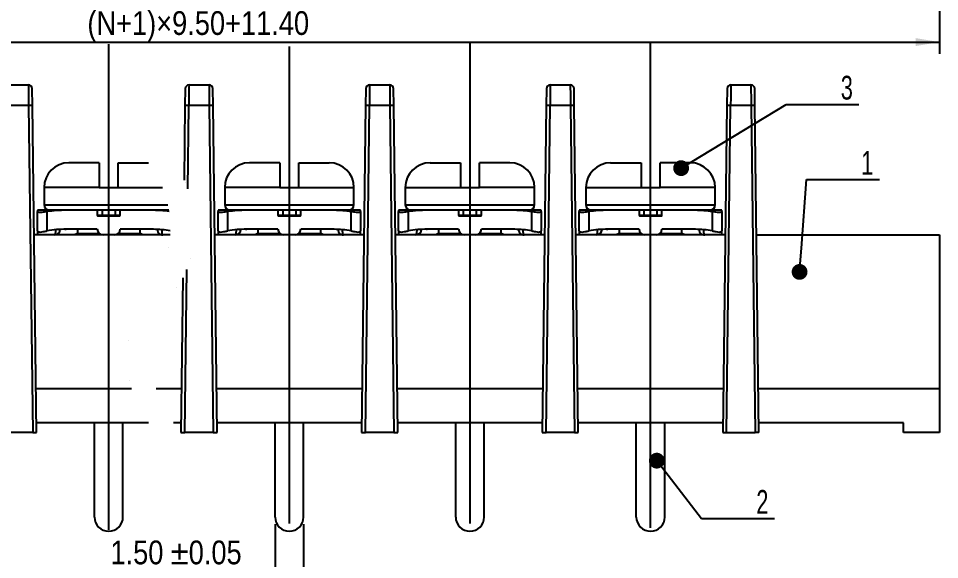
# Model space of a CAD drawing. Header units: millimetres. Extents: x 6 to 292, y 5 to 204.
# Drawn here: x 126.2 to 223.1, y 78.2 to 135.2 of the extents above; entities that cross this region are included whole.
import ezdxf
from ezdxf import colors
from ezdxf.entities.mleader import LeaderData, LeaderLine
from ezdxf.enums import TextEntityAlignment as Align
from ezdxf.lldxf.tags import DXFTag
from ezdxf.math import Vec2, Vec3

# ---------------------------------------------------------------- set-up
doc = ezdxf.new("R2010")
doc.units = ezdxf.units.MM
for name, color, linetype in [('200001094', 7, 'Continuous'), ('200003426', 7, 'Continuous'), ('200003427', 7, 'Continuous'), ('200196423', 7, 'Continuous'), ('尺寸层', 7, 'Continuous')]:
    doc.layers.add(name, color=color, linetype=linetype)
doc.styles.add('SEACAD_Arial_Narrow', font='ARIALN.TTF')
tags = doc.linetypes.add('CENTER2', pattern=[28.575, 19.05, -3.175, 3.175, -3.175]).pattern_tags.tags
tags[10:11] = [DXFTag(74, 4), DXFTag(75, 0), DXFTag(340, '0'), DXFTag(46, 0.0), DXFTag(50, 0.0), DXFTag(44, 0.0), DXFTag(45, 0.0)]
tags[8:9] = [DXFTag(74, 4), DXFTag(75, 0), DXFTag(340, '0'), DXFTag(46, 0.0), DXFTag(50, 0.0), DXFTag(44, 0.0), DXFTag(45, 0.0)]
tags[6:7] = [DXFTag(74, 4), DXFTag(75, 0), DXFTag(340, '0'), DXFTag(46, 0.0), DXFTag(50, 0.0), DXFTag(44, 0.0), DXFTag(45, 0.0)]
tags[4:5] = [DXFTag(74, 4), DXFTag(75, 0), DXFTag(340, '0'), DXFTag(46, 0.0), DXFTag(50, 0.0), DXFTag(44, 0.0), DXFTag(45, 0.0)]
tags = doc.linetypes.add('DIVIDE2', pattern=[15.875, 6.35, -3.175, 0, -3.175, 0, -3.175]).pattern_tags.tags
tags[14:15] = [DXFTag(74, 4), DXFTag(75, 0), DXFTag(340, '0'), DXFTag(46, 0.0), DXFTag(50, 0.0), DXFTag(44, 0.0), DXFTag(45, 0.0)]
tags[12:13] = [DXFTag(74, 4), DXFTag(75, 0), DXFTag(340, '0'), DXFTag(46, 0.0), DXFTag(50, 0.0), DXFTag(44, 0.0), DXFTag(45, 0.0)]
tags[10:11] = [DXFTag(74, 4), DXFTag(75, 0), DXFTag(340, '0'), DXFTag(46, 0.0), DXFTag(50, 0.0), DXFTag(44, 0.0), DXFTag(45, 0.0)]
tags[8:9] = [DXFTag(74, 4), DXFTag(75, 0), DXFTag(340, '0'), DXFTag(46, 0.0), DXFTag(50, 0.0), DXFTag(44, 0.0), DXFTag(45, 0.0)]
tags[6:7] = [DXFTag(74, 4), DXFTag(75, 0), DXFTag(340, '0'), DXFTag(46, 0.0), DXFTag(50, 0.0), DXFTag(44, 0.0), DXFTag(45, 0.0)]
tags[4:5] = [DXFTag(74, 4), DXFTag(75, 0), DXFTag(340, '0'), DXFTag(46, 0.0), DXFTag(50, 0.0), DXFTag(44, 0.0), DXFTag(45, 0.0)]
doc.dimstyles.new('DEGSON', dxfattribs={"dimtxt": 2.5, "dimasz": 2.5, "dimexe": 1.25, "dimexo": 0.75, "dimgap": 0.75, "dimtad": 1, "dimlfac": 0.5, "dimzin": 0, "dimdsep": 46, "dimtxsty": 'SEACAD_Arial_Narrow', "dimblk1": '_SE_FILLED', "dimblk2": '_SE_FILLED', "dimsah": 1, "dimcen": 1.25, "dimadec": 1, "dimazin": 0, "dimtfac": 0.7, "dimtmove": 0, "dimatfit": 3, "dimfxl": 1, "dimtolj": 1, "dimtzin": 0, "dimarcsym": 0})

# ---------------------------------------------------------------- blocks, each defined once
blk = doc.blocks.new('SEANNOT_GROUP11')
at = {"layer": '尺寸层', "color": 7, "linetype": 'CENTER2'}
blk.add_line((135.691, 81.327), (135.691, 132.459), dxfattribs=at)
blk = doc.blocks.new('SEANNOT_GROUP12')
at = {"layer": '尺寸层', "color": 7, "linetype": 'CENTER2'}
blk.add_line((154.691, 81.998), (154.691, 132.235), dxfattribs=at)
blk = doc.blocks.new('SEANNOT_GROUP13')
at = {"layer": '尺寸层', "color": 7, "linetype": 'CENTER2'}
blk.add_line((173.691, 132.682), (173.691, 81.998), dxfattribs=at)
blk = doc.blocks.new('SEANNOT_GROUP14')
at = {"layer": '尺寸层', "color": 7, "linetype": 'CENTER2'}
blk.add_line((192.691, 81.551), (192.691, 132.57), dxfattribs=at)
blk = doc.blocks.new('_DOT')
at = {"color": 0}
blk.add_line((0, 0), (-1, 0), dxfattribs=at)
at = {"color": 0, "const_width": 0.333}
blk.add_lwpolyline([(-0.1665, 0, 1), (0.1665, 0, 1)], format="xyb", close=True, dxfattribs=at)
blk = doc.blocks.new('SE1')
at = {"layer": '200001094', "color": 7, "linetype": 'Continuous'}
for p, q in [((96.191, 82.676), (96.191, 92.576)), ((99.191, 82.676), (99.191, 92.576)), ((115.191, 82.676), (115.191, 92.576)), ((118.191, 82.676), (118.191, 92.576)), ((134.191, 82.676), (134.191, 92.576)), ((137.191, 82.676), (137.191, 92.576))]:
    blk.add_line(p, q, dxfattribs=at)
for centre in [(97.691, 82.676), (116.691, 82.676), (135.691, 82.676)]:
    blk.add_arc(centre, 1.5, 180, 0, dxfattribs=at)
at = {"layer": '200003426', "color": 7, "linetype": 'Continuous'}
for p, q in [((90.191, 114.976), (90.191, 114.835)), ((93.091, 114.976), (90.191, 114.976)), ((90.191, 112.808), (90.191, 114.835)), ((91.191, 114.835), (91.191, 112.808)), ((96.491, 114.976), (93.213, 114.976)), ((96.491, 114.976), (96.491, 114.476)), ((96.491, 114.476), (96.991, 114.476)), ((96.591, 114.376), (98.791, 114.376)), ((96.991, 114.976), (96.991, 114.476)), ((96.991, 114.476), (98.391, 114.476)), ((96.991, 114.476), (96.991, 114.376)), ((98.391, 114.476), (98.391, 114.976)), ((98.391, 114.376), (98.391, 114.476)), ((98.391, 114.476), (98.891, 114.476)), ((102.413, 114.976), (98.891, 114.976)), ((98.891, 114.476), (98.891, 114.976)), ((105.191, 114.976), (102.413, 114.976)), ((104.191, 112.808), (104.191, 114.835)), ((105.191, 114.835), (105.191, 114.976)), ((105.191, 114.835), (105.191, 112.808)), ((109.191, 114.976), (109.191, 114.835)), ((112.091, 114.976), (109.191, 114.976)), ((109.191, 112.808), (109.191, 114.835)), ((110.191, 114.835), (110.191, 112.808)), ((115.491, 114.976), (112.213, 114.976)), ((115.491, 114.976), (115.491, 114.476)), ((115.491, 114.476), (115.991, 114.476)), ((115.591, 114.376), (117.791, 114.376)), ((115.991, 114.976), (115.991, 114.476)), ((115.991, 114.476), (117.391, 114.476)), ((115.991, 114.476), (115.991, 114.376)), ((117.391, 114.476), (117.391, 114.976)), ((117.391, 114.376), (117.391, 114.476)), ((117.391, 114.476), (117.891, 114.476)), ((121.413, 114.976), (117.891, 114.976)), ((117.891, 114.476), (117.891, 114.976)), ((124.191, 114.976), (121.413, 114.976)), ((123.191, 112.808), (123.191, 114.835)), ((124.191, 114.835), (124.191, 114.976)), ((124.191, 114.835), (124.191, 112.808)), ((128.191, 114.976), (128.191, 114.835)), ((131.091, 114.976), (128.191, 114.976)), ((128.191, 112.808), (128.191, 114.835)), ((129.191, 114.835), (129.191, 112.808)), ((134.491, 114.976), (131.213, 114.976)), ((134.491, 114.976), (134.491, 114.476)), ((134.491, 114.476), (134.991, 114.476)), ((134.591, 114.376), (136.791, 114.376)), ((134.991, 114.976), (134.991, 114.476)), ((134.991, 114.476), (136.391, 114.476)), ((134.991, 114.476), (134.991, 114.376)), ((136.391, 114.476), (136.391, 114.976)), ((136.391, 114.376), (136.391, 114.476)), ((136.391, 114.476), (136.891, 114.476)), ((140.413, 114.976), (136.891, 114.976)), ((136.891, 114.476), (136.891, 114.976)), ((142.023, 114.976), (140.413, 114.976)), ((90.191, 112.808), (90.191, 112.376)), ((93.043, 112.976), (93.203, 112.976)), ((96.491, 112.976), (93.203, 112.976)), ((102.403, 112.976), (98.891, 112.976)), ((105.191, 112.376), (105.191, 112.807)), ((109.191, 112.808), (109.191, 112.376)), ((112.063, 112.976), (112.203, 112.976)), ((115.491, 112.976), (112.203, 112.976)), ((121.403, 112.976), (117.891, 112.976)), ((124.191, 112.376), (124.191, 112.807)), ((128.191, 112.806), (128.191, 112.376)), ((131.063, 112.976), (131.203, 112.976)), ((131.091, 112.976), (131.091, 112.976)), ((134.491, 112.976), (131.203, 112.976)), ((140.403, 112.976), (136.891, 112.976))]:
    blk.add_line(p, q, dxfattribs=at)
for centre, radius, start, end in [((93.091, 102.156), 12.82, 89.45435, 98.52297), ((96.591, 114.476), 0.1, 180, 270), ((98.791, 114.476), 0.1, 270, 0), ((102.291, 102.156), 12.82, 81.47703, 89.45435), ((112.091, 102.156), 12.82, 89.45435, 98.52297), ((115.591, 114.476), 0.1, 180, 270), ((117.791, 114.476), 0.1, 270, 0), ((121.291, 102.156), 12.82, 81.47703, 89.45435), ((131.091, 102.156), 12.82, 89.45435, 98.52297), ((134.591, 114.476), 0.1, 180, 270), ((136.791, 114.476), 0.1, 270, 0), ((140.291, 102.156), 12.82, 82.14783, 89.45435), ((93.091, 102.156), 10.82, 89.40609, 100.11362), ((91.991, 112.976), 0.6, 270.00077, 359.99961), ((97.091, 112.976), 0.6, 180.00003, 270), ((98.291, 112.976), 0.6, 270, 0), ((102.291, 102.156), 10.82, 79.88638, 89.40603), ((103.413, 112.977), 0.614, 179.46714, 229.02618), ((103.361, 112.938), 0.551, 230.42995, 271.45234), ((103.391, 112.976), 0.6, 231.08602, 270.00307), ((112.091, 102.156), 10.82, 89.40609, 100.11362), ((110.991, 112.976), 0.6, 270.00077, 359.99961), ((116.091, 112.976), 0.6, 180.00003, 270), ((117.291, 112.976), 0.6, 270, 0), ((121.291, 102.156), 10.82, 79.88638, 89.40603), ((122.413, 112.977), 0.614, 179.46714, 229.02618), ((122.361, 112.938), 0.551, 230.42995, 271.45234), ((122.391, 112.976), 0.6, 231.08602, 270.00307), ((131.091, 102.156), 10.82, 89.40609, 100.11362), ((129.991, 112.976), 0.6, 270.00077, 359.99961), ((135.091, 112.976), 0.6, 180.00003, 270), ((136.291, 112.976), 0.6, 270, 0), ((140.291, 102.156), 10.82, 79.99922, 89.40603), ((141.413, 112.977), 0.614, 179.46714, 229.02618), ((141.361, 112.938), 0.551, 230.42995, 271.45234), ((141.391, 112.976), 0.6, 231.08602, 270.00307)]:
    blk.add_arc(centre, radius, start, end, dxfattribs=at)
for points, knots in [([(91.191, 114.835), (91.059, 114.815), (90.93, 114.793), (90.688, 114.752), (90.577, 114.733), (90.391, 114.733), (90.317, 114.752), (90.217, 114.793), (90.191, 114.815), (90.191, 114.835)], [0, 0, 0, 0, 0.25, 0.25, 0.5, 0.5, 0.75, 0.75, 1, 1, 1, 1]), ([(105.191, 114.835), (105.191, 114.815), (105.165, 114.793), (105.065, 114.752), (104.991, 114.733), (104.805, 114.733), (104.693, 114.752), (104.453, 114.793), (104.322, 114.815), (104.191, 114.835)], [0, 0, 0, 0, 0.25, 0.25, 0.5, 0.5, 0.75, 0.75, 1, 1, 1, 1]), ([(110.191, 114.835), (110.059, 114.815), (109.93, 114.793), (109.688, 114.752), (109.577, 114.733), (109.391, 114.733), (109.317, 114.752), (109.217, 114.793), (109.191, 114.815), (109.191, 114.835)], [0, 0, 0, 0, 0.25, 0.25, 0.5, 0.5, 0.75, 0.75, 1, 1, 1, 1]), ([(124.191, 114.835), (124.191, 114.815), (124.165, 114.793), (124.065, 114.752), (123.991, 114.733), (123.805, 114.733), (123.693, 114.752), (123.453, 114.793), (123.322, 114.815), (123.191, 114.835)], [0, 0, 0, 0, 0.25, 0.25, 0.5, 0.5, 0.75, 0.75, 1, 1, 1, 1]), ([(129.191, 114.835), (129.059, 114.815), (128.93, 114.793), (128.688, 114.752), (128.577, 114.733), (128.391, 114.733), (128.317, 114.752), (128.217, 114.793), (128.191, 114.815), (128.191, 114.835)], [0, 0, 0, 0, 0.25, 0.25, 0.5, 0.5, 0.75, 0.75, 1, 1, 1, 1]), ([(90.191, 112.808), (90.191, 112.785), (90.216, 112.759), (90.316, 112.71), (90.39, 112.687), (90.577, 112.687), (90.689, 112.71), (90.929, 112.758), (91.059, 112.785), (91.191, 112.808)], [0, 0, 0, 0, 0.25, 0.25, 0.5, 0.5, 0.75, 0.75, 1, 1, 1, 1]), ([(92.09, 112.921), (92.09, 112.914), (92.09, 112.88), (92.088, 112.82), (92.082, 112.737), (92.075, 112.646), (92.059, 112.522), (92.029, 112.402), (92.003, 112.384), (91.991, 112.376)], [0.0578799, 0.0578799, 0.0578799, 0.0578799, 0.0808719, 0.1646666, 0.251623, 0.3615303, 0.487722, 0.7553509, 1, 1, 1, 1]), ([(103.371, 112.387), (103.37, 112.388), (103.361, 112.4), (103.345, 112.434), (103.326, 112.512), (103.31, 112.614), (103.298, 112.735), (103.293, 112.838), (103.291, 112.899), (103.291, 112.913)], [0.1241602, 0.1241602, 0.1241602, 0.1241602, 0.1481852, 0.2979061, 0.4479168, 0.5957827, 0.742384, 0.8880355, 0.9343086, 0.9343086, 0.9343086, 0.9343086]), ([(104.191, 112.808), (104.322, 112.785), (104.451, 112.759), (104.693, 112.71), (104.804, 112.687), (104.991, 112.687), (105.065, 112.71), (105.164, 112.758), (105.191, 112.785), (105.191, 112.808)], [0, 0, 0, 0, 0.25, 0.25, 0.5, 0.5, 0.75, 0.75, 1, 1, 1, 1]), ([(109.191, 112.808), (109.191, 112.785), (109.216, 112.759), (109.316, 112.71), (109.39, 112.687), (109.577, 112.687), (109.689, 112.71), (109.929, 112.758), (110.059, 112.785), (110.191, 112.808)], [0, 0, 0, 0, 0.25, 0.25, 0.5, 0.5, 0.75, 0.75, 1, 1, 1, 1]), ([(111.09, 112.921), (111.09, 112.914), (111.09, 112.88), (111.088, 112.82), (111.082, 112.737), (111.075, 112.646), (111.059, 112.522), (111.029, 112.402), (111.003, 112.384), (110.991, 112.376)], [0.0578799, 0.0578799, 0.0578799, 0.0578799, 0.0808719, 0.1646666, 0.251623, 0.3615303, 0.487722, 0.7553509, 1, 1, 1, 1]), ([(122.371, 112.387), (122.37, 112.388), (122.361, 112.4), (122.345, 112.434), (122.326, 112.512), (122.31, 112.614), (122.298, 112.735), (122.293, 112.838), (122.291, 112.899), (122.291, 112.913)], [0.1241602, 0.1241602, 0.1241602, 0.1241602, 0.1481852, 0.2979061, 0.4479168, 0.5957827, 0.742384, 0.8880355, 0.9343086, 0.9343086, 0.9343086, 0.9343086]), ([(123.191, 112.808), (123.322, 112.785), (123.451, 112.759), (123.693, 112.71), (123.804, 112.687), (123.991, 112.687), (124.065, 112.71), (124.164, 112.758), (124.191, 112.785), (124.191, 112.808)], [0, 0, 0, 0, 0.25, 0.25, 0.5, 0.5, 0.75, 0.75, 1, 1, 1, 1]), ([(128.191, 112.808), (128.191, 112.785), (128.216, 112.759), (128.316, 112.71), (128.39, 112.687), (128.577, 112.687), (128.689, 112.71), (128.929, 112.758), (129.059, 112.785), (129.191, 112.808)], [0, 0, 0, 0, 0.25, 0.25, 0.5, 0.5, 0.75, 0.75, 1, 1, 1, 1]), ([(130.09, 112.921), (130.09, 112.914), (130.09, 112.88), (130.088, 112.82), (130.082, 112.737), (130.075, 112.646), (130.059, 112.522), (130.029, 112.402), (130.003, 112.384), (129.991, 112.376)], [0.0578799, 0.0578799, 0.0578799, 0.0578799, 0.0808719, 0.1646666, 0.251623, 0.3615303, 0.487722, 0.7553509, 1, 1, 1, 1]), ([(141.371, 112.387), (141.37, 112.388), (141.361, 112.4), (141.345, 112.434), (141.326, 112.512), (141.31, 112.614), (141.298, 112.735), (141.293, 112.838), (141.291, 112.899), (141.291, 112.913)], [0.1241602, 0.1241602, 0.1241602, 0.1241602, 0.1481852, 0.2979061, 0.4479168, 0.5957827, 0.742384, 0.8880355, 0.9343086, 0.9343086, 0.9343086, 0.9343086])]:
    blk.add_open_spline(points, degree=3, knots=knots, dxfattribs=at)
at = {"layer": '200003427', "color": 7, "linetype": 'Continuous'}
for p, q in [((96.691, 119.976), (93.491, 119.976)), ((96.691, 119.976), (96.691, 117.376)), ((98.691, 119.976), (101.891, 119.976)), ((98.691, 117.376), (98.691, 119.976)), ((115.691, 119.976), (112.491, 119.976)), ((115.691, 119.976), (115.691, 117.376)), ((117.691, 119.976), (120.891, 119.976)), ((117.691, 117.376), (117.691, 119.976)), ((134.691, 119.976), (131.491, 119.976)), ((134.691, 119.976), (134.691, 117.376)), ((136.691, 119.976), (139.891, 119.976)), ((136.691, 117.376), (136.691, 119.976)), ((96.691, 117.376), (90.891, 117.376)), ((90.891, 117.376), (90.891, 115.569)), ((96.691, 117.376), (98.691, 117.376)), ((98.691, 117.376), (104.491, 117.376)), ((104.491, 115.569), (104.491, 117.376)), ((115.691, 117.376), (109.891, 117.376)), ((109.891, 117.376), (109.891, 115.569)), ((115.691, 117.376), (117.691, 117.376)), ((117.691, 117.376), (123.491, 117.376)), ((123.491, 115.569), (123.491, 117.376)), ((134.691, 117.376), (128.891, 117.376)), ((128.891, 117.376), (128.891, 115.569)), ((134.691, 117.376), (136.691, 117.376)), ((136.691, 117.376), (141.353, 117.376)), ((90.891, 115.569), (104.491, 115.569)), ((109.891, 115.569), (123.491, 115.569)), ((128.891, 115.569), (141.91, 115.569)), ((98.891, 114.976), (96.491, 114.976)), ((117.891, 114.976), (115.491, 114.976)), ((136.891, 114.976), (134.491, 114.976)), ((94.39, 112.529), (94.087, 112.376)), ((94.39, 112.976), (94.39, 112.529)), ((94.39, 112.529), (96.69, 112.529)), ((98.695, 112.529), (100.991, 112.529)), ((100.991, 112.529), (100.991, 112.976)), ((101.294, 112.376), (100.991, 112.529)), ((113.39, 112.529), (113.087, 112.376)), ((113.39, 112.976), (113.39, 112.529)), ((113.39, 112.529), (115.69, 112.529)), ((117.695, 112.529), (119.991, 112.529)), ((119.991, 112.529), (119.991, 112.976)), ((120.294, 112.376), (119.991, 112.529)), ((132.39, 112.529), (132.087, 112.376)), ((132.39, 112.976), (132.39, 112.529)), ((132.39, 112.529), (134.69, 112.529)), ((136.695, 112.529), (138.991, 112.529)), ((138.991, 112.529), (138.991, 112.976)), ((139.294, 112.376), (138.991, 112.529))]:
    blk.add_line(p, q, dxfattribs=at)
for centre, radius, start, end in [((93.491, 117.376), 2.6, 90, 180), ((101.891, 117.376), 2.6, 0, 90), ((112.491, 117.376), 2.6, 90, 180), ((120.891, 117.376), 2.6, 0, 90), ((131.491, 117.376), 2.6, 90, 180), ((91.491, 115.569), 0.6, 180, 261.20816), ((103.891, 115.569), 0.6, 278.79184, 0), ((110.491, 115.569), 0.6, 180, 261.20816), ((122.891, 115.569), 0.6, 278.79184, 0), ((129.491, 115.569), 0.6, 180, 261.20816), ((141.891, 115.569), 0.6, 278.79184, 282.63228)]:
    blk.add_arc(centre, radius, start, end, dxfattribs=at)
at = {"layer": '200196423', "color": 7, "linetype": 'Continuous'}
for p, q in [((87.136, 128.176), (89.246, 128.176)), ((106.136, 128.176), (108.246, 128.176)), ((125.136, 128.176), (127.246, 128.176)), ((86.736, 127.781), (86.714, 126.015)), ((89.667, 126.015), (89.645, 127.781)), ((105.736, 127.781), (105.714, 126.015)), ((108.667, 126.015), (108.645, 127.781)), ((124.736, 127.781), (124.714, 126.015)), ((127.667, 126.015), (127.646, 127.781)), ((86.714, 126.015), (86.291, 91.576)), ((86.691, 91.576), (87.114, 126.018)), ((89.267, 126.018), (87.114, 126.018)), ((89.267, 126.018), (89.691, 91.576)), ((90.091, 91.576), (89.667, 126.015)), ((105.714, 126.015), (105.291, 91.576)), ((105.691, 91.576), (106.114, 126.018)), ((108.267, 126.018), (106.114, 126.018)), ((108.267, 126.018), (108.691, 91.576)), ((109.091, 91.576), (108.667, 126.015)), ((124.714, 126.015), (124.291, 91.576)), ((124.691, 91.576), (125.114, 126.018)), ((127.267, 126.018), (125.114, 126.018)), ((127.267, 126.018), (127.691, 91.576)), ((128.091, 91.576), (127.667, 126.015)), ((86.546, 112.376), (67.291, 112.376)), ((67.291, 112.376), (67.291, 96.176)), ((105.546, 112.376), (89.835, 112.376)), ((124.546, 112.376), (108.835, 112.376)), ((142.149, 112.376), (127.835, 112.376)), ((67.291, 96.176), (67.291, 91.576)), ((86.347, 96.176), (67.291, 96.176)), ((105.347, 96.176), (90.034, 96.176)), ((124.347, 96.176), (109.034, 96.176)), ((138.08, 96.176), (128.034, 96.176)), ((71.091, 92.576), (86.303, 92.576)), ((71.091, 91.576), (71.091, 92.576)), ((105.303, 92.576), (90.078, 92.576)), ((124.303, 92.576), (109.078, 92.576)), ((139.891, 92.576), (128.078, 92.576)), ((67.291, 91.576), (71.091, 91.576)), ((86.291, 91.576), (86.691, 91.576)), ((89.691, 91.576), (86.691, 91.576)), ((90.091, 91.576), (89.691, 91.576)), ((105.291, 91.576), (105.691, 91.576)), ((105.691, 91.576), (108.691, 91.576)), ((108.691, 91.576), (109.091, 91.576)), ((124.691, 91.576), (124.291, 91.576)), ((127.691, 91.576), (124.691, 91.576)), ((127.691, 91.576), (128.091, 91.576))]:
    blk.add_line(p, q, dxfattribs=at)
for centre, radius, start, end in [((87.136, 127.776), 0.4, 89.99962, 179.29581), ((-1087.861, 115.288), 1177.177, 0.522268, 0.627305), ((89.246, 127.776), 0.4, 0.72215, 90.00052), ((106.136, 127.776), 0.4, 89.99965, 179.28233), ((108.246, 127.776), 0.4, 0.7182, 90.00053), ((-1061.856, 115.357), 1170.171, 0.521987, 0.627652), ((125.136, 127.776), 0.4, 89.99962, 179.2814), ((127.246, 127.776), 0.4, 0.70433, 90.00029)]:
    blk.add_arc(centre, radius, start, end, dxfattribs=at)
for centre, major_axis, ratio, start_param, end_param in [((87.114, 126.01), (0.4, -0.005), 0.019084, 1.570975, 3.141593), ((89.267, 126.01), (0.4, 0.005), 0.019083, 0.000293, 1.570718), ((106.114, 126.01), (-0.4, 0.005), 0.019085, 4.712567, 6.282961), ((108.267, 126.01), (0.4, 0.005), 0.019085, 0.00022, 1.570714), ((125.114, 126.01), (-0.4, 0.005), 0.019084, 4.712567, 6.282967), ((127.267, 126.01), (0.4, 0.005), 0.019083, 0.000003, 1.570672)]:
    blk.add_ellipse(centre, major_axis=major_axis, ratio=ratio, start_param=start_param, end_param=end_param, dxfattribs=at)
for points in [[(87.114, 126.018), (87.117, 126.302), (87.12, 126.585), (87.126, 127.108), (87.128, 127.347), (87.132, 127.745), (87.134, 127.905), (87.136, 128.12), (87.136, 128.176), (87.136, 128.176)], [(106.114, 126.018), (106.117, 126.302), (106.12, 126.585), (106.126, 127.108), (106.128, 127.347), (106.132, 127.745), (106.134, 127.905), (106.136, 128.12), (106.136, 128.176), (106.136, 128.176)], [(125.114, 126.018), (125.117, 126.302), (125.12, 126.585), (125.126, 127.108), (125.128, 127.347), (125.132, 127.745), (125.134, 127.905), (125.136, 128.12), (125.136, 128.176), (125.136, 128.176)], [(127.246, 128.176), (127.245, 128.176), (127.245, 128.12), (127.247, 127.905), (127.249, 127.745), (127.253, 127.347), (127.255, 127.108), (127.261, 126.585), (127.264, 126.302), (127.267, 126.018)]]:
    blk.add_open_spline(points, degree=3, knots=[0, 0, 0, 0, 0.25, 0.25, 0.5, 0.5, 0.75, 0.75, 1, 1, 1, 1], dxfattribs=at)
blk = doc.blocks.new('SE2')
at = {"layer": '200001094', "color": 7, "linetype": 'Continuous'}
for p, q in [((153.191, 82.676), (153.191, 92.576)), ((156.191, 82.676), (156.191, 92.576)), ((172.191, 82.676), (172.191, 92.576)), ((175.191, 82.676), (175.191, 92.576)), ((191.191, 82.676), (191.191, 92.576)), ((194.191, 82.676), (194.191, 92.576))]:
    blk.add_line(p, q, dxfattribs=at)
for centre in [(154.691, 82.676), (173.691, 82.676), (192.691, 82.676)]:
    blk.add_arc(centre, 1.5, 180, 0, dxfattribs=at)
at = {"layer": '200003426', "color": 7, "linetype": 'Continuous'}
for p, q in [((147.191, 114.976), (147.191, 114.835)), ((150.091, 114.976), (147.191, 114.976)), ((147.191, 112.808), (147.191, 114.835)), ((148.191, 114.835), (148.191, 112.808)), ((153.491, 114.976), (150.213, 114.976)), ((153.491, 114.976), (153.491, 114.476)), ((153.491, 114.476), (153.991, 114.476)), ((153.591, 114.376), (155.791, 114.376)), ((153.991, 114.976), (153.991, 114.476)), ((153.991, 114.476), (155.391, 114.476)), ((153.991, 114.476), (153.991, 114.376)), ((155.391, 114.476), (155.391, 114.976)), ((155.391, 114.376), (155.391, 114.476)), ((155.391, 114.476), (155.891, 114.476)), ((159.413, 114.976), (155.891, 114.976)), ((155.891, 114.476), (155.891, 114.976)), ((162.191, 114.976), (159.413, 114.976)), ((161.191, 112.808), (161.191, 114.835)), ((162.191, 114.835), (162.191, 114.976)), ((162.191, 114.835), (162.191, 112.808)), ((166.191, 114.976), (166.191, 114.835)), ((169.091, 114.976), (166.191, 114.976)), ((166.191, 112.808), (166.191, 114.835)), ((167.191, 114.835), (167.191, 112.808)), ((172.491, 114.976), (169.213, 114.976)), ((172.491, 114.976), (172.491, 114.476)), ((172.491, 114.476), (172.991, 114.476)), ((172.591, 114.376), (174.791, 114.376)), ((172.991, 114.976), (172.991, 114.476)), ((172.991, 114.476), (174.391, 114.476)), ((172.991, 114.476), (172.991, 114.376)), ((174.391, 114.476), (174.391, 114.976)), ((174.391, 114.376), (174.391, 114.476)), ((174.391, 114.476), (174.891, 114.476)), ((178.413, 114.976), (174.891, 114.976)), ((174.891, 114.476), (174.891, 114.976)), ((181.191, 114.976), (178.413, 114.976)), ((180.191, 112.808), (180.191, 114.835)), ((181.191, 114.835), (181.191, 114.976)), ((181.191, 114.835), (181.191, 112.808)), ((185.191, 114.976), (185.191, 114.835)), ((188.091, 114.976), (185.191, 114.976)), ((185.191, 112.808), (185.191, 114.835)), ((186.191, 114.835), (186.191, 112.808)), ((191.491, 114.976), (188.213, 114.976)), ((191.491, 114.976), (191.491, 114.476)), ((191.491, 114.476), (191.991, 114.476)), ((191.591, 114.376), (193.791, 114.376)), ((191.991, 114.976), (191.991, 114.476)), ((191.991, 114.476), (193.391, 114.476)), ((191.991, 114.476), (191.991, 114.376)), ((193.391, 114.476), (193.391, 114.976)), ((193.391, 114.376), (193.391, 114.476)), ((193.391, 114.476), (193.891, 114.476)), ((197.413, 114.976), (193.891, 114.976)), ((193.891, 114.476), (193.891, 114.976)), ((200.191, 114.976), (197.413, 114.976)), ((199.191, 112.808), (199.191, 114.835)), ((200.191, 114.835), (200.191, 114.976)), ((200.191, 114.835), (200.191, 112.808)), ((147.191, 112.808), (147.191, 112.376)), ((150.063, 112.976), (150.203, 112.976)), ((153.491, 112.976), (150.203, 112.976)), ((159.403, 112.976), (155.891, 112.976)), ((162.191, 112.376), (162.191, 112.807)), ((166.191, 112.808), (166.191, 112.376)), ((169.091, 112.976), (169.091, 112.976)), ((169.129, 112.976), (169.203, 112.976)), ((172.491, 112.976), (169.203, 112.976)), ((178.403, 112.976), (174.891, 112.976)), ((181.191, 112.376), (181.191, 112.807)), ((185.191, 112.808), (185.191, 112.376)), ((188.063, 112.976), (188.203, 112.976)), ((191.491, 112.976), (188.203, 112.976)), ((197.403, 112.976), (193.891, 112.976)), ((200.191, 112.376), (200.191, 112.807))]:
    blk.add_line(p, q, dxfattribs=at)
for centre, radius, start, end in [((150.091, 102.156), 12.82, 89.45435, 98.52297), ((153.591, 114.476), 0.1, 180, 270), ((155.791, 114.476), 0.1, 270, 0), ((159.291, 102.156), 12.82, 81.47703, 89.45435), ((169.091, 102.156), 12.82, 89.45435, 98.52297), ((172.591, 114.476), 0.1, 180, 270), ((174.791, 114.476), 0.1, 270, 0), ((178.291, 102.156), 12.82, 81.47703, 89.45435), ((188.091, 102.156), 12.82, 89.45435, 98.52297), ((191.591, 114.476), 0.1, 180, 270), ((193.791, 114.476), 0.1, 270, 0), ((197.291, 102.156), 12.82, 81.47703, 89.45435), ((150.091, 102.156), 10.82, 89.40609, 100.11362), ((148.991, 112.976), 0.6, 270.00077, 359.99961), ((154.091, 112.976), 0.6, 180.00003, 270), ((155.291, 112.976), 0.6, 270, 0), ((159.291, 102.156), 10.82, 79.88638, 89.40603), ((160.413, 112.977), 0.614, 179.46714, 229.02618), ((160.361, 112.938), 0.551, 230.42995, 271.45234), ((160.391, 112.976), 0.6, 231.08602, 270.00307), ((169.091, 102.156), 10.82, 89.40609, 100.11362), ((167.991, 112.976), 0.6, 270.00077, 359.99961), ((173.091, 112.976), 0.6, 180.00003, 270), ((174.291, 112.976), 0.6, 270, 0), ((178.291, 102.156), 10.82, 79.88638, 89.40603), ((179.413, 112.977), 0.614, 179.46714, 229.02618), ((179.361, 112.938), 0.551, 230.42995, 271.45234), ((179.391, 112.976), 0.6, 231.08602, 270.00307), ((188.091, 102.156), 10.82, 89.40609, 100.11362), ((186.991, 112.976), 0.6, 270.00077, 359.99961), ((192.091, 112.976), 0.6, 180.00003, 270), ((193.291, 112.976), 0.6, 270, 0), ((197.291, 102.156), 10.82, 79.88638, 89.40603), ((198.413, 112.977), 0.614, 179.46714, 229.02618), ((198.361, 112.938), 0.551, 230.42995, 271.45234), ((198.391, 112.976), 0.6, 231.08602, 270.00307)]:
    blk.add_arc(centre, radius, start, end, dxfattribs=at)
for points, knots in [([(148.191, 114.835), (148.059, 114.815), (147.93, 114.793), (147.688, 114.752), (147.577, 114.733), (147.391, 114.733), (147.317, 114.752), (147.217, 114.793), (147.191, 114.815), (147.191, 114.835)], [0, 0, 0, 0, 0.25, 0.25, 0.5, 0.5, 0.75, 0.75, 1, 1, 1, 1]), ([(162.191, 114.835), (162.191, 114.815), (162.165, 114.793), (162.065, 114.752), (161.991, 114.733), (161.805, 114.733), (161.693, 114.752), (161.453, 114.793), (161.322, 114.815), (161.191, 114.835)], [0, 0, 0, 0, 0.25, 0.25, 0.5, 0.5, 0.75, 0.75, 1, 1, 1, 1]), ([(167.191, 114.835), (167.059, 114.815), (166.93, 114.793), (166.688, 114.752), (166.577, 114.733), (166.391, 114.733), (166.317, 114.752), (166.217, 114.793), (166.191, 114.815), (166.191, 114.835)], [0, 0, 0, 0, 0.25, 0.25, 0.5, 0.5, 0.75, 0.75, 1, 1, 1, 1]), ([(181.191, 114.835), (181.191, 114.815), (181.165, 114.793), (181.065, 114.752), (180.991, 114.733), (180.805, 114.733), (180.693, 114.752), (180.453, 114.793), (180.322, 114.815), (180.191, 114.835)], [0, 0, 0, 0, 0.25, 0.25, 0.5, 0.5, 0.75, 0.75, 1, 1, 1, 1]), ([(186.191, 114.835), (186.059, 114.815), (185.93, 114.793), (185.688, 114.752), (185.577, 114.733), (185.391, 114.733), (185.317, 114.752), (185.217, 114.793), (185.191, 114.815), (185.191, 114.835)], [0, 0, 0, 0, 0.25, 0.25, 0.5, 0.5, 0.75, 0.75, 1, 1, 1, 1]), ([(200.191, 114.835), (200.191, 114.815), (200.165, 114.793), (200.065, 114.752), (199.991, 114.733), (199.805, 114.733), (199.693, 114.752), (199.453, 114.793), (199.322, 114.815), (199.191, 114.835)], [0, 0, 0, 0, 0.25, 0.25, 0.5, 0.5, 0.75, 0.75, 1, 1, 1, 1]), ([(147.191, 112.808), (147.191, 112.785), (147.216, 112.759), (147.316, 112.71), (147.39, 112.687), (147.577, 112.687), (147.689, 112.71), (147.929, 112.758), (148.059, 112.785), (148.191, 112.808)], [0, 0, 0, 0, 0.25, 0.25, 0.5, 0.5, 0.75, 0.75, 1, 1, 1, 1]), ([(149.09, 112.921), (149.09, 112.914), (149.09, 112.88), (149.088, 112.82), (149.082, 112.737), (149.075, 112.646), (149.059, 112.522), (149.029, 112.402), (149.003, 112.384), (148.991, 112.376)], [0.0578799, 0.0578799, 0.0578799, 0.0578799, 0.0808719, 0.1646666, 0.251623, 0.3615303, 0.487722, 0.7553509, 1, 1, 1, 1]), ([(160.371, 112.387), (160.37, 112.388), (160.361, 112.4), (160.345, 112.434), (160.326, 112.512), (160.31, 112.614), (160.298, 112.735), (160.293, 112.838), (160.291, 112.899), (160.291, 112.913)], [0.1241602, 0.1241602, 0.1241602, 0.1241602, 0.1481852, 0.2979061, 0.4479168, 0.5957827, 0.742384, 0.8880355, 0.9343086, 0.9343086, 0.9343086, 0.9343086]), ([(161.191, 112.808), (161.322, 112.785), (161.451, 112.759), (161.693, 112.71), (161.804, 112.687), (161.991, 112.687), (162.065, 112.71), (162.164, 112.758), (162.191, 112.785), (162.191, 112.808)], [0, 0, 0, 0, 0.25, 0.25, 0.5, 0.5, 0.75, 0.75, 1, 1, 1, 1]), ([(166.191, 112.808), (166.191, 112.785), (166.216, 112.759), (166.316, 112.71), (166.39, 112.687), (166.577, 112.687), (166.689, 112.71), (166.929, 112.758), (167.059, 112.785), (167.191, 112.808)], [0, 0, 0, 0, 0.25, 0.25, 0.5, 0.5, 0.75, 0.75, 1, 1, 1, 1]), ([(168.09, 112.921), (168.09, 112.914), (168.09, 112.88), (168.088, 112.82), (168.082, 112.737), (168.075, 112.646), (168.059, 112.522), (168.029, 112.402), (168.003, 112.384), (167.991, 112.376)], [0.0578799, 0.0578799, 0.0578799, 0.0578799, 0.0808719, 0.1646666, 0.251623, 0.3615303, 0.487722, 0.7553509, 1, 1, 1, 1]), ([(179.371, 112.387), (179.37, 112.388), (179.361, 112.4), (179.345, 112.434), (179.326, 112.512), (179.31, 112.614), (179.298, 112.735), (179.293, 112.838), (179.291, 112.899), (179.291, 112.913)], [0.1241602, 0.1241602, 0.1241602, 0.1241602, 0.1481852, 0.2979061, 0.4479168, 0.5957827, 0.742384, 0.8880355, 0.9343086, 0.9343086, 0.9343086, 0.9343086]), ([(180.191, 112.808), (180.322, 112.785), (180.451, 112.759), (180.693, 112.71), (180.804, 112.687), (180.991, 112.687), (181.065, 112.71), (181.164, 112.758), (181.191, 112.785), (181.191, 112.808)], [0, 0, 0, 0, 0.25, 0.25, 0.5, 0.5, 0.75, 0.75, 1, 1, 1, 1]), ([(185.191, 112.808), (185.191, 112.785), (185.216, 112.759), (185.316, 112.71), (185.39, 112.687), (185.577, 112.687), (185.689, 112.71), (185.929, 112.758), (186.059, 112.785), (186.191, 112.808)], [0, 0, 0, 0, 0.25, 0.25, 0.5, 0.5, 0.75, 0.75, 1, 1, 1, 1]), ([(187.09, 112.921), (187.09, 112.914), (187.09, 112.88), (187.088, 112.82), (187.082, 112.737), (187.075, 112.646), (187.059, 112.522), (187.029, 112.402), (187.003, 112.384), (186.991, 112.376)], [0.0578799, 0.0578799, 0.0578799, 0.0578799, 0.0808719, 0.1646666, 0.251623, 0.3615303, 0.487722, 0.7553509, 1, 1, 1, 1]), ([(198.371, 112.387), (198.37, 112.388), (198.361, 112.4), (198.345, 112.434), (198.326, 112.512), (198.31, 112.614), (198.298, 112.735), (198.293, 112.838), (198.291, 112.899), (198.291, 112.913)], [0.1241602, 0.1241602, 0.1241602, 0.1241602, 0.1481852, 0.2979061, 0.4479168, 0.5957827, 0.742384, 0.8880355, 0.9343086, 0.9343086, 0.9343086, 0.9343086]), ([(199.191, 112.808), (199.322, 112.785), (199.451, 112.759), (199.693, 112.71), (199.804, 112.687), (199.991, 112.687), (200.065, 112.71), (200.164, 112.758), (200.191, 112.785), (200.191, 112.808)], [0, 0, 0, 0, 0.25, 0.25, 0.5, 0.5, 0.75, 0.75, 1, 1, 1, 1])]:
    blk.add_open_spline(points, degree=3, knots=knots, dxfattribs=at)
at = {"layer": '200003427', "color": 7, "linetype": 'Continuous'}
for p, q in [((153.691, 119.976), (150.491, 119.976)), ((153.691, 119.976), (153.691, 117.376)), ((155.691, 119.976), (158.891, 119.976)), ((155.691, 117.376), (155.691, 119.976)), ((169.491, 119.976), (172.691, 119.976)), ((172.691, 119.976), (172.691, 117.376)), ((177.891, 119.976), (174.691, 119.976)), ((174.691, 117.376), (174.691, 119.976)), ((188.491, 119.976), (191.691, 119.976)), ((191.691, 119.976), (191.691, 117.376)), ((196.891, 119.976), (193.691, 119.976)), ((193.691, 117.376), (193.691, 119.976)), ((153.691, 117.376), (147.891, 117.376)), ((147.891, 117.376), (147.891, 115.569)), ((153.691, 117.376), (155.691, 117.376)), ((155.691, 117.376), (161.491, 117.376)), ((161.491, 115.569), (161.491, 117.376)), ((166.891, 117.376), (172.691, 117.376)), ((166.891, 117.376), (166.891, 115.569)), ((172.691, 117.376), (174.691, 117.376)), ((180.491, 117.376), (174.691, 117.376)), ((180.491, 115.569), (180.491, 117.376)), ((185.891, 117.376), (191.691, 117.376)), ((185.891, 117.376), (185.891, 115.569)), ((191.691, 117.376), (193.691, 117.376)), ((199.491, 117.376), (193.691, 117.376)), ((199.491, 115.569), (199.491, 117.376)), ((147.891, 115.569), (161.491, 115.569)), ((166.891, 115.569), (180.491, 115.569)), ((185.891, 115.569), (199.491, 115.569)), ((155.891, 114.976), (153.491, 114.976)), ((174.891, 114.976), (172.491, 114.976)), ((193.891, 114.976), (191.491, 114.976)), ((151.39, 112.529), (151.087, 112.376)), ((151.39, 112.976), (151.39, 112.529)), ((151.39, 112.529), (153.69, 112.529)), ((155.695, 112.529), (157.991, 112.529)), ((157.991, 112.529), (157.991, 112.976)), ((158.294, 112.376), (157.991, 112.529)), ((170.39, 112.529), (170.087, 112.376)), ((170.39, 112.976), (170.39, 112.529)), ((170.39, 112.529), (172.69, 112.529)), ((174.695, 112.529), (176.991, 112.529)), ((176.991, 112.529), (176.991, 112.976)), ((177.294, 112.376), (176.991, 112.529)), ((189.39, 112.529), (189.087, 112.376)), ((189.39, 112.976), (189.39, 112.529)), ((189.39, 112.529), (191.69, 112.529)), ((193.695, 112.529), (195.991, 112.529)), ((195.991, 112.529), (195.991, 112.976)), ((196.294, 112.376), (195.991, 112.529))]:
    blk.add_line(p, q, dxfattribs=at)
for centre, radius, start, end in [((150.491, 117.376), 2.6, 90, 180), ((158.891, 117.376), 2.6, 0, 90), ((169.491, 117.376), 2.6, 90, 180), ((177.891, 117.376), 2.6, 0, 90), ((188.491, 117.376), 2.6, 90, 180), ((196.891, 117.376), 2.6, 0, 90), ((148.491, 115.569), 0.6, 180, 261.20816), ((160.891, 115.569), 0.6, 278.79184, 0), ((167.491, 115.569), 0.6, 180, 261.20816), ((179.891, 115.569), 0.6, 278.79184, 0), ((186.491, 115.569), 0.6, 180, 261.20816), ((198.891, 115.569), 0.6, 278.79184, 0)]:
    blk.add_arc(centre, radius, start, end, dxfattribs=at)
at = {"layer": '200196423', "color": 7, "linetype": 'Continuous'}
for p, q in [((144.136, 128.176), (146.246, 128.176)), ((163.136, 128.176), (165.246, 128.176)), ((182.136, 128.176), (184.246, 128.176)), ((201.136, 128.176), (203.246, 128.176)), ((143.736, 127.781), (143.714, 126.015)), ((146.667, 126.015), (146.646, 127.781)), ((162.736, 127.781), (162.714, 126.015)), ((165.667, 126.015), (165.646, 127.781)), ((181.736, 127.781), (181.714, 126.015)), ((184.667, 126.015), (184.646, 127.781)), ((200.736, 127.781), (200.714, 126.015)), ((203.667, 126.015), (203.646, 127.781)), ((143.714, 126.015), (143.617, 118.133)), ((144.006, 117.242), (144.114, 126.018)), ((146.267, 126.018), (144.114, 126.018)), ((146.267, 126.018), (146.691, 91.576)), ((147.091, 91.576), (146.667, 126.015)), ((162.714, 126.015), (162.291, 91.576)), ((162.691, 91.576), (163.114, 126.018)), ((165.267, 126.018), (163.114, 126.018)), ((165.267, 126.018), (165.691, 91.576)), ((166.091, 91.576), (165.667, 126.015)), ((181.714, 126.015), (181.291, 91.576)), ((181.691, 91.576), (182.114, 126.018)), ((184.267, 126.018), (182.114, 126.018)), ((184.267, 126.018), (184.691, 91.576)), ((185.091, 91.576), (184.667, 126.015)), ((200.714, 126.015), (200.291, 91.576)), ((200.691, 91.576), (201.114, 126.018)), ((203.267, 126.018), (201.114, 126.018)), ((203.267, 126.018), (203.691, 91.576)), ((204.091, 91.576), (203.667, 126.015)), ((203.702, 123.608), (203.697, 123.608)), ((203.704, 123.506), (203.698, 123.506)), ((203.704, 123.496), (203.698, 123.496)), ((203.703, 123.608), (203.702, 123.608)), ((203.704, 123.506), (203.704, 123.506)), ((203.704, 123.496), (203.704, 123.496)), ((162.546, 112.376), (146.835, 112.376)), ((181.546, 112.376), (165.835, 112.376)), ((200.546, 112.376), (184.835, 112.376)), ((203.835, 112.376), (223.091, 112.376)), ((223.091, 112.376), (223.091, 96.176)), ((143.691, 91.576), (143.902, 108.749)), ((143.491, 107.867), (143.291, 91.576)), ((223.091, 99.373), (223.093, 99.373)), ((143.347, 96.176), (140.68, 96.176)), ((162.347, 96.176), (147.034, 96.176)), ((181.347, 96.176), (166.034, 96.176)), ((200.347, 96.176), (185.034, 96.176)), ((223.091, 96.176), (204.034, 96.176)), ((223.091, 96.176), (223.091, 91.576)), ((143.303, 92.576), (142.491, 92.576)), ((162.303, 92.576), (147.078, 92.576)), ((181.303, 92.576), (166.078, 92.576)), ((200.303, 92.576), (185.078, 92.576)), ((219.291, 92.576), (204.078, 92.576)), ((219.291, 91.576), (219.291, 92.576)), ((143.291, 91.576), (143.691, 91.576)), ((146.691, 91.576), (143.691, 91.576)), ((146.691, 91.576), (147.091, 91.576)), ((162.291, 91.576), (162.691, 91.576)), ((165.691, 91.576), (162.691, 91.576)), ((165.691, 91.576), (166.091, 91.576)), ((181.291, 91.576), (181.691, 91.576)), ((184.691, 91.576), (181.691, 91.576)), ((184.691, 91.576), (185.091, 91.576)), ((200.291, 91.576), (200.691, 91.576)), ((200.691, 91.576), (203.691, 91.576)), ((204.091, 91.576), (203.691, 91.576)), ((223.091, 91.576), (219.291, 91.576))]:
    blk.add_line(p, q, dxfattribs=at)
for centre, radius, start, end in [((144.136, 127.776), 0.4, 89.99952, 179.29523), ((539.069, 123.132), 394.966, 179.2683, 179.58136), ((146.246, 127.776), 0.4, 0.70433, 90.00029), ((163.136, 127.776), 0.4, 89.99952, 179.29523), ((558.069, 123.132), 394.966, 179.2683, 179.58136), ((165.246, 127.776), 0.4, 0.70433, 90.00029), ((182.136, 127.776), 0.4, 89.99952, 179.29523), ((577.069, 123.132), 394.966, 179.2683, 179.58136), ((184.246, 127.776), 0.4, 0.70433, 90.00029), ((201.136, 127.776), 0.4, 89.99952, 179.29523), ((596.069, 123.132), 394.966, 179.2683, 179.58136), ((1158.872, 136.691), 955.664, 180.510552, 180.639935), ((203.246, 127.776), 0.4, 0.70433, 90.00034)]:
    blk.add_arc(centre, radius, start, end, dxfattribs=at)
for centre, major_axis, ratio, start_param, end_param in [((144.114, 126.01), (0.4, -0.005), 0.019085, 1.570912, 3.141593), ((146.267, 126.01), (0.4, 0.005), 0.019083, 0.000003, 1.570672), ((163.114, 126.01), (0.4, -0.005), 0.019085, 1.570912, 3.141593), ((165.267, 126.01), (0.4, 0.005), 0.019083, 0.000003, 1.570672), ((182.114, 126.01), (0.4, -0.005), 0.019085, 1.570912, 3.141593), ((184.267, 126.01), (0.4, 0.005), 0.019083, 0.000003, 1.570672), ((201.114, 126.01), (0.4, -0.005), 0.019085, 1.570912, 3.141593), ((203.267, 126.01), (0.4, 0.005), 0.019083, 0.000003, 1.570672)]:
    blk.add_ellipse(centre, major_axis=major_axis, ratio=ratio, start_param=start_param, end_param=end_param, dxfattribs=at)
for points in [[(146.246, 128.176), (146.245, 128.176), (146.245, 128.12), (146.247, 127.905), (146.249, 127.745), (146.253, 127.347), (146.255, 127.108), (146.261, 126.585), (146.264, 126.302), (146.267, 126.018)], [(165.246, 128.176), (165.245, 128.176), (165.245, 128.12), (165.247, 127.905), (165.249, 127.745), (165.253, 127.347), (165.255, 127.108), (165.261, 126.585), (165.264, 126.302), (165.267, 126.018)], [(184.246, 128.176), (184.245, 128.176), (184.245, 128.12), (184.247, 127.905), (184.249, 127.745), (184.253, 127.347), (184.255, 127.108), (184.261, 126.585), (184.264, 126.302), (184.267, 126.018)]]:
    blk.add_open_spline(points, degree=3, knots=[0, 0, 0, 0, 0.25, 0.25, 0.5, 0.5, 0.75, 0.75, 1, 1, 1, 1], dxfattribs=at)
blk = doc.blocks.new('SE8')
at = {"layer": '尺寸层', "color": 7, "linetype": 'DIVIDE2', "const_width": 0.00013}
for points in [[(139.891, 92.576, -0.333333), (139.891, 106.276, 0.333333), (139.891, 119.976, 0.333333)], [(142.491, 92.576, -0.333333), (142.491, 106.276, 0.28149), (143.617, 118.133, 0.28149)]]:
    blk.add_lwpolyline(points, format="xyb", dxfattribs=at)
blk = doc.blocks.new('DMBLK5')
at = {"layer": '尺寸层', "linetype": 'Continuous'}
for points in [[(150.691, 76.527), (153.191, 76.944), (150.691, 77.361)], [(158.691, 76.527), (158.691, 77.361), (156.191, 76.944)]]:
    blk.add_hatch(color=7, dxfattribs=at).paths.add_polyline_path(points)
at = {"layer": '尺寸层', "color": 7, "linetype": 'Continuous'}
for p, q in [((153.191, 81.926), (153.191, 75.694)), ((156.191, 81.926), (156.191, 75.694)), ((135.369, 76.944), (161.191, 76.944))]:
    blk.add_line(p, q, dxfattribs=at)
at = {"layer": '尺寸层', "color": 7, "linetype": 'Continuous', "style": 'SEACAD_Arial_Narrow'}
for s, p in [('1.50', (135.869, 80.194)), ('±0.05', (142.187, 80.194))]:
    blk.add_text(s, height=2.5, dxfattribs=at).set_placement(p, align=Align.TOP_LEFT)
blk = doc.blocks.new('_SE_FILLED')
at = {"color": 0}
blk.add_line((0, 0), (-1, 0), dxfattribs=at)
blk.add_solid([(0, 0), (-1, -0.1665), (-1, 0.1665), (0, 0)], dxfattribs=at)
blk = doc.blocks.new('DMBLK11')
at = {"layer": '尺寸层', "linetype": 'Continuous'}
for points in [[(69.791, 132.277), (69.791, 133.11), (67.291, 132.693)], [(220.591, 132.277), (223.091, 132.693), (220.591, 133.11)]]:
    blk.add_hatch(color=7, dxfattribs=at).paths.add_polyline_path(points)
at = {"layer": '尺寸层', "color": 7, "linetype": 'Continuous'}
for p, q in [((67.291, 148.687), (67.291, 131.443)), ((223.091, 147.487), (223.091, 131.443)), ((67.291, 132.693), (223.091, 132.693))]:
    blk.add_line(p, q, dxfattribs=at)
at = {"layer": '尺寸层', "color": 7, "linetype": 'Continuous', "style": 'SEACAD_Arial_Narrow'}
blk.add_text('(N+1)×9.50+11.40', height=2.5, dxfattribs=at).set_placement((133.446, 135.943), align=Align.TOP_LEFT)

msp = doc.modelspace()

# ---------------------------------------------------------------- block references
at = {"layer": '尺寸层'}
for name in ['SEANNOT_GROUP11', 'SEANNOT_GROUP12', 'SEANNOT_GROUP13', 'SEANNOT_GROUP14', 'SE1', 'SE2', 'SE8']:
    msp.add_blockref(name, (0, 0), dxfattribs=at)

# ---------------------------------------------------------------- dimensions: what is measured, and where the dimension line sits
at = {"layer": '尺寸层', "color": 7, "linetype": 'Continuous'}
dim = msp.add_linear_dim(base=(223.091, 132.693), p1=(67.291, 149.437), p2=(223.091, 148.237), text='\\A1;(N+1)×9.50+11.40 {}', dimstyle='DEGSON', dxfattribs=at)
dim.commit()
dim.dimension.update_dxf_attribs({"geometry": 'DMBLK11', "text_midpoint": (145.191, 132.693), "dimtype": 160})
dim = msp.add_linear_dim(base=(153.191, 76.944), p1=(153.191, 82.676), p2=(156.191, 82.676), angle=0, text='\\A1;1.50 ±0.05', dimstyle='DEGSON', dxfattribs=at)
dim.commit()
dim.dimension.update_dxf_attribs({"geometry": 'DMBLK5', "text_midpoint": (150.13, 76.944), "dimtype": 161})

# ---------------------------------------------------------------- leaders
ml = msp.add_multileader_mtext('Standard', dxfattribs=at)
ml.set_content('{\\pxsm0.9;\\fArial Narrow|b0||i0||c0|p34;\\W0.8;3\\P}', color=256)
ml.set_leader_properties()
ml.set_arrow_properties(name='DOT')
ml.build(insert=Vec2(0, 0))
ml.multileader.update_dxf_attribs({"text_left_attachment_type": 5, "text_right_attachment_type": 5, "dogleg_length": 3.75, "arrow_head_size": 2.5})
ctx = ml.context
ctx.base_point, ctx.char_height, ctx.arrow_head_size = Vec3(210.697, 126.13), 2.5, 2.5
ctx.left_attachment, ctx.right_attachment = 5, 5
notes = []
notes.append((ctx, [(0, (1, 1, 0), (206.947, 126.13), (1, 0), 3.75, [(0, [(195.906, 119.416)], 0, [])])]))
ctx.mtext.insert = Vec3(212.697, 129.14)
ml = msp.add_multileader_mtext('Standard', dxfattribs=at)
ml.set_content('{\\pxsm0.9;\\fArial Narrow|b0||i0||c0|p34;\\W0.8;1\\P}', color=256)
ml.set_leader_properties()
ml.set_arrow_properties(name='DOT')
ml.build(insert=Vec2(0, 0))
ml.multileader.update_dxf_attribs({"text_left_attachment_type": 5, "text_right_attachment_type": 5, "dogleg_length": 3.75, "arrow_head_size": 2.5})
ctx = ml.context
ctx.base_point, ctx.char_height, ctx.arrow_head_size = Vec3(212.845, 118.206), 2.5, 2.5
ctx.left_attachment, ctx.right_attachment = 5, 5
notes.append((ctx, [(0, (1, 1, 0), (209.095, 118.206), (1, 0), 3.75, [(0, [(208.368, 108.488)], 0, [])])]))
ctx.mtext.insert = Vec3(214.845, 121.216)
ml = msp.add_multileader_mtext('Standard', dxfattribs=at)
ml.set_content('{\\pxsm0.9;\\fArial Narrow|b0||i0||c0|p34;\\W0.8;2\\P}', color=256)
ml.set_leader_properties()
ml.set_arrow_properties(name='DOT')
ml.build(insert=Vec2(0, 0))
ml.multileader.update_dxf_attribs({"text_left_attachment_type": 5, "text_right_attachment_type": 5, "dogleg_length": 3.75, "arrow_head_size": 2.5})
ctx = ml.context
ctx.base_point, ctx.char_height, ctx.arrow_head_size = Vec3(201.814, 82.508), 2.5, 2.5
ctx.left_attachment, ctx.right_attachment = 5, 5
notes.append((ctx, [(0, (1, 1, 0), (198.064, 82.508), (1, 0), 3.75, [(0, [(193.348, 88.609)], 0, [])])]))
ctx.mtext.insert = Vec3(203.814, 85.518)
for ctx, leaders in notes:
    for number, flags, end, landing, length, lines in leaders:
        leader = LeaderData()
        leader.index, (leader.has_last_leader_line, leader.has_dogleg_vector, leader.attachment_direction) = number, flags
        leader.last_leader_point, leader.dogleg_vector, leader.dogleg_length = Vec3(end), Vec3(landing), length
        for number, points, colour, breaks in lines:
            line = LeaderLine()
            line.index, line.vertices, line.color, line.breaks = number, Vec3.list(points), colors.encode_raw_color(colour), breaks
            leader.lines.append(line)
        ctx.leaders.append(leader)

doc.saveas('drawing.dxf')
